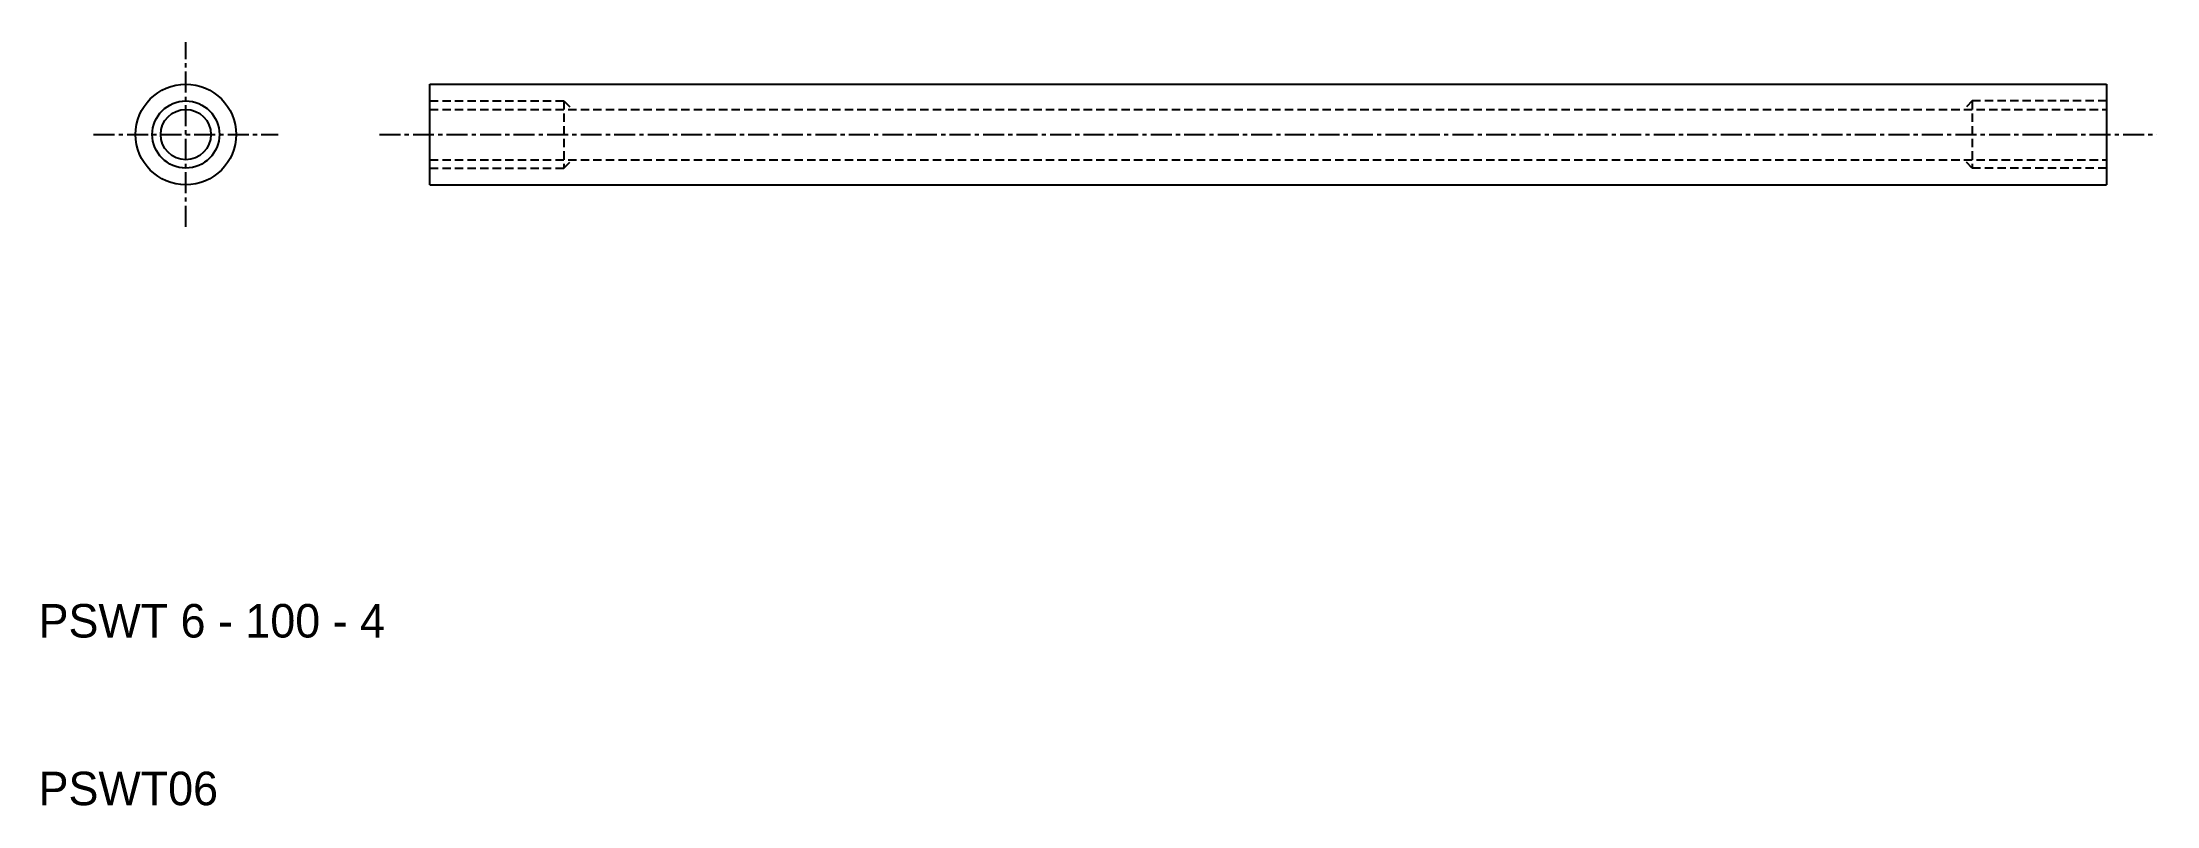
# Model space of a CAD drawing. Extents: x 10 to 136, y 10 to 56.
import ezdxf

# ---------------------------------------------------------------- set-up
doc = ezdxf.new("R2010")
doc.units = 0
doc.linetypes.add('CENTER', pattern=[2, 1.25, -0.25, 0.25, -0.25])
doc.linetypes.add('DASHED', pattern=[0.75, 0.5, -0.25])
doc.layers.get('0').update_dxf_attribs({"linetype": 'CONTINUOUS'})
doc.layers.add('CENTER', color=1, linetype='CENTER')

msp = doc.modelspace()

# ---------------------------------------------------------------- linework, layer by layer
at = {"color": 7, "linetype": 'CONTINUOUS'}
for p, q in [((33.33, 53), (133.33, 53)), ((33.33, 47), (33.33, 53)), ((133.33, 53), (133.33, 47)), ((33.33, 47), (133.33, 47))]:
    msp.add_line(p, q, dxfattribs=at)
at = {"color": 3, "linetype": 'DASHED'}
for p, q in [((33.33, 52), (41.33, 52)), ((41.33, 52), (41.33, 48)), ((41.33, 52), (41.83, 51.5)), ((125.33, 52), (124.83, 51.5)), ((133.33, 52), (125.33, 52)), ((125.33, 52), (125.33, 48)), ((33.33, 51.5), (133.33, 51.5)), ((33.33, 48.5), (133.33, 48.5)), ((33.33, 48), (41.33, 48)), ((41.33, 48), (41.83, 48.5)), ((125.33, 48), (124.83, 48.5)), ((133.33, 48), (125.33, 48))]:
    msp.add_line(p, q, dxfattribs=at)
at = {"color": 7, "linetype": 'CONTINUOUS'}
for radius in [3, 2, 1.5]:
    msp.add_circle((18.78, 50), radius, dxfattribs=at)
at = {"layer": 'CENTER', "color": 1, "linetype": 'CENTER'}
for p, q in [((18.78, 44.5), (18.78, 55.5)), ((13.28, 50), (24.28, 50)), ((30.33, 50), (136.33, 50))]:
    msp.add_line(p, q, dxfattribs=at)

# ---------------------------------------------------------------- texts
at = {"color": 7, "linetype": 'CONTINUOUS'}
for s, p in [('PSWT 6 - 100 - 4', (10, 20)), ('PSWT06', (10, 10))]:
    msp.add_text(s, height=2, dxfattribs=at).set_placement(p)

doc.saveas('drawing.dxf')
